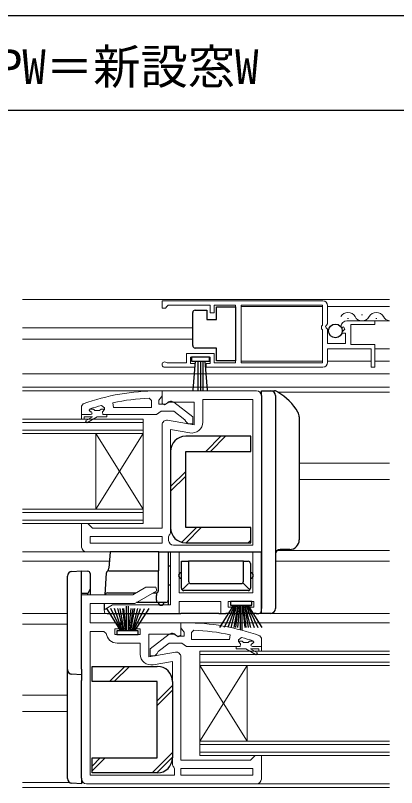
# Model space of a CAD drawing. Units: millimetres, scale not verified. Extents: x -525 to 525, y -783 to 779.
# Drawn here: x -11 to 69.6, y -469.9 to -306.8 of the extents above; entities that cross this region are included whole.
import ezdxf
from ezdxf.enums import TextEntityAlignment as Align

# ---------------------------------------------------------------- set-up
doc = ezdxf.new("R2010")
doc.units = ezdxf.units.MM
doc.header["$LTSCALE"] = 4
doc.layers.add('0-2_YKK_11', color=7, linetype='Continuous', lineweight=18)
doc.layers.add('0-4_YKK_12', color=2, linetype='Continuous', lineweight=18)
doc.layers.add('0-5_YKK_13', color=4, linetype='Continuous')
doc.layers.add('0-7_YKK_D', color=6, linetype='Continuous')
doc.styles.add('ＭＳ ゴシック', font='')
doc.styles.get('ＭＳ ゴシック').set_extended_font_data('MS Gothic')

msp = doc.modelspace()

# ---------------------------------------------------------------- linework, layer by layer
at = {"layer": '0-2_YKK_11'}
for p, q in [((20.031, -367.104), (54.031, -367.104)), ((22.431, -418.7), (39.231, -418.7)), ((40.031, -469.1), (4.031, -469.1))]:
    msp.add_line(p, q, dxfattribs=at)
for points in [[(20.935, -380.134), (21.129, -380.204), (25.231, -380.204), (25.231, -378.204), (31.031, -378.204), (31.031, -380.204), (35.528, -380.204), (35.528, -368.004), (31.031, -368.004), (31.031, -369.604), (30.231, -369.604), (30.231, -368.004), (21.331, -368.004), (21.031, -368.304), (20.731, -368.604), (20.031, -368.604), (20.031, -367.104)], [(55.031, -368.104), (55.031, -371.936), (54.578, -372.476), (54.731, -372.804), (55.031, -373.104), (55.031, -376.104), (58.831, -376.104), (58.831, -373.904), (58.214, -373.904), (58.107, -373.646), (58.672, -373.08), (58.402, -372.612), (58.083, -372.698), (57.832, -372.486)], [(59.126, -371.304), (65.031, -371.304), (65.031, -372.104), (59.931, -372.104), (59.931, -376.304), (65.031, -376.304), (65.031, -381.104), (64.231, -381.104), (64.231, -377.204), (55.031, -377.204), (55.031, -380.104)], [(54.031, -381.104), (29.331, -381.104), (29.331, -380.304), (30.231, -380.304), (30.231, -379.004), (26.031, -379.004), (26.031, -380.304), (26.931, -380.304), (26.931, -381.104), (20.581, -381.104)], [(21.132, -388.7), (20.732, -388.9), (19.331, -388.9), (19.331, -388.1), (19.681, -387.623), (20.031, -387.146), (20.031, -386.1), (19.031, -386.1)], [(21.205, -392.315), (26.831, -393.307), (26.831, -388.5), (21.475, -388.5), (20.546, -389.08), (20.031, -388.795), (20.031, -386.1), (24.531, -386.1), (40.031, -386.1)], [(41.031, -387.1), (41.031, -433.1), (38.231, -433.1), (38.231, -431.8), (39.431, -431.8), (39.431, -430.6), (34.031, -430.6), (34.031, -431.8), (35.231, -431.8), (35.231, -433.1), (32.431, -433.1), (32.431, -430.6), (23.631, -430.6), (23.631, -433.1), (7.964, -433.1), (7.764, -432.35), (9.583, -431.3), (21.831, -431.3), (21.831, -420.1), (4.031, -420.1)], [(17.308, -387.646), (17.831, -388.145), (17.831, -389.6)], [(39.231, -418.7), (39.231, -387.9), (28.631, -387.9), (28.631, -392.711)], [(3.361, -388.851), (3.031, -389.322), (3.031, -391.1), (4.931, -391.1)], [(7.199, -389.188), (7.831, -389.67), (7.831, -390.025), (7.456, -390.51), (7.531, -391.1), (8.331, -391.1)], [(8.331, -391.1), (18.877, -391.1), (19.354, -390.75), (19.831, -390.4), (22.531, -390.4), (24.834, -392.194), (25.031, -392.596), (25.531, -393.1), (26.531, -393.1), (26.531, -391.624), (22.549, -388.513)], [(17.831, -389.6), (9.76, -389.6), (9.657, -388.611)], [(4.931, -390.5), (4.631, -390.2), (4.631, -390.192), (4.701, -390), (5.537, -390), (5.835, -390.263), (6.827, -390.263), (7.125, -390), (7.831, -390), (7.831, -390.025), (7.456, -390.51), (7.531, -391.1), (8.331, -391.1), (8.331, -391.6), (6.331, -391.6), (4.106, -392.885), (3.856, -392.452), (5.331, -391.6), (3.531, -391.6), (3.531, -392.1), (3.031, -392.1), (3.031, -391.1), (4.931, -391.1)], [(4.931, -390.5), (4.631, -390.2), (4.631, -390.192), (4.701, -390), (4.836, -389.908)], [(3.031, -419.1), (3.031, -414.1), (4.331, -414.1), (4.831, -414.6), (5.331, -415.1), (20.031, -415.1), (20.031, -393.3)], [(25.932, -394.976), (21.831, -394.253), (21.831, -415.9)], [(21.564, -416.58), (21.431, -416.92), (21.431, -417.7)], [(3.031, -468.1), (3.031, -429.2), (13.826, -429.2), (16.597, -427.6), (18.715, -427.6), (18.913, -428.341), (14.308, -431), (4.831, -431), (4.831, -435.1), (11.231, -435.1), (11.231, -436.4), (10.031, -436.4), (10.031, -437.6), (15.431, -437.6), (15.431, -436.4), (14.231, -436.4), (14.231, -435.1), (24.031, -435.1), (24.031, -437.723), (23.455, -438.042), (22.588, -437.5), (17.231, -437.5), (17.231, -442.307), (22.857, -441.315)], [(22.93, -437.7), (23.33, -437.9), (24.731, -437.9), (24.731, -437.1), (24.381, -436.623), (24.031, -436.146), (24.031, -435.1), (25.031, -435.1)], [(4.831, -436.9), (4.831, -467.3), (22.631, -467.3), (22.631, -465.92), (22.498, -465.58)], [(8.244, -437.346), (7.747, -436.9), (4.831, -436.9)], [(26.754, -436.646), (26.231, -437.145), (26.231, -438.6)], [(35.731, -440.1), (25.185, -440.1), (24.708, -439.75), (24.231, -439.4), (21.531, -439.4), (19.228, -441.194), (19.031, -441.596), (18.531, -442.1), (17.531, -442.1), (17.531, -440.624), (21.513, -437.513)], [(26.231, -438.6), (34.302, -438.6), (34.405, -437.611)], [(36.863, -438.188), (36.231, -438.67), (36.231, -439.025), (36.606, -439.51), (36.531, -440.1), (35.731, -440.1)], [(40.701, -437.851), (41.031, -438.322), (41.031, -440.1), (39.131, -440.1)], [(15.431, -441.711), (15.431, -439.4), (10.531, -439.4)], [(39.131, -439.5), (39.431, -439.2), (39.431, -439.192), (39.361, -439), (38.525, -439), (38.227, -439.263), (37.235, -439.263), (36.937, -439), (36.231, -439), (36.231, -439.025), (36.606, -439.51), (36.531, -440.1), (35.731, -440.1), (35.731, -440.6), (37.731, -440.6), (39.956, -441.885), (40.206, -441.452), (38.731, -440.6), (40.531, -440.6), (40.531, -441.1), (41.031, -441.1), (41.031, -440.1), (39.131, -440.1)], [(39.131, -439.5), (39.431, -439.2), (39.431, -439.192), (39.361, -439), (39.226, -438.908)], [(22.231, -464.9), (22.231, -443.253), (18.13, -443.976)], [(24.031, -442.3), (24.031, -464.1), (38.731, -464.1), (39.231, -463.6), (39.731, -463.1), (41.031, -463.1), (41.031, -468.1)]]:
    msp.add_lwpolyline(points, dxfattribs=at)
for points in [[(36.728, -380.204), (53.931, -380.204), (53.931, -373.204), (53.731, -373.004), (53.731, -372.404), (53.931, -372.204), (53.931, -368.004), (36.728, -368.004)], [(20.031, -418.3), (4.831, -418.3), (4.831, -416.9), (20.031, -416.9)], [(39.231, -420.1), (23.631, -420.1), (23.631, -428.8), (39.231, -428.8)], [(39.231, -465.9), (24.031, -465.9), (24.031, -467.3), (39.231, -467.3)]]:
    msp.add_lwpolyline(points, close=True, dxfattribs=at)
for centre, radius, start, end in [((54.031, -368.104), 1, 0.00001, 89.99999), ((59.126, -372.604), 1.3, 89.99998, 174.7841), ((20.581, -380.554), 0.55, 49.88058, 269.99997), ((54.031, -380.104), 1, 270.00001, 359.99999), ((19.031, -432.1), 46, 90, 109.91705), ((40.031, -387.1), 1, 0.00001, 89.99999), ((19.394, -435.013), 47.413, 92.52155, 101.85079), ((18.981, -432.1), 44.5, 105.35294, 108.53383), ((21.932, -389.3), 1, 51.91327, 143.1301), ((4.931, -390.8), 0.3, 269.99999, 90.00001), ((4.931, -390.8), 0.3, 269.99999, 90.00001), ((21.031, -393.3), 1, 80.00002, 180), ((26.331, -392.711), 2.3, 260.00001, 359.99999), ((20.831, -415.9), 1, 317.16655, 359.99996), ((4.031, -419.1), 1, 180.00001, 269.99999), ((22.431, -417.7), 1, 180.00001, 269.99999), ((25.031, -481.1), 46, 70.08295, 90), ((24.668, -484.013), 47.413, 78.14921, 87.47845), ((10.531, -437.1), 2.3, 186.15065, 269.99999), ((22.13, -438.3), 1, 36.8699, 128.08673), ((25.081, -481.1), 44.5, 71.46617, 74.64706), ((39.131, -439.8), 0.3, 89.99999, 270.00001), ((39.131, -439.8), 0.3, 89.99999, 270.00001), ((17.731, -441.711), 2.3, 180.00002, 280.00001), ((23.031, -442.3), 1, 0.00002, 100.00001), ((23.231, -464.9), 1, 180.00004, 222.83345), ((4.031, -468.1), 1, 180.00001, 269.99999), ((40.031, -468.1), 1, 270.00001, 359.99999)]:
    msp.add_arc(centre, radius, start, end, dxfattribs=at)
at = {"layer": '0-4_YKK_12'}
for p, q in [((-9.469, -366.8), (68.119, -366.8)), ((36.728, -368.304), (53.931, -368.304)), ((68.119, -368.305), (55.031, -368.305)), ((62.232, -370.044), (62.432, -370.044)), ((59.232, -370.804), (59.432, -370.804)), ((68.119, -371.305), (64.659, -371.305)), ((65.232, -370.804), (65.432, -370.804)), ((-9.469, -372.8), (26.528, -372.8)), ((26.528, -375.2), (-9.469, -375.2)), ((68.119, -377.205), (65.031, -377.205)), ((36.728, -379.804), (53.931, -379.804)), ((55.031, -379.804), (64.231, -379.804)), ((68.119, -379.805), (65.031, -379.805)), ((-9.469, -382.5), (68.119, -382.5)), ((-9.469, -385.3), (68.119, -385.3)), ((20.531, -386.1), (-9.469, -386.1)), ((41.031, -386.4), (40.745, -386.4)), ((68.119, -386.4), (44.571, -386.4)), ((-9.469, -392.1), (16.031, -392.1)), ((16.031, -392.8), (-9.469, -392.8)), ((-9.469, -394.4), (16.031, -394.4)), ((6.031, -395.1), (6.031, -411.1)), ((16.031, -395.1), (6.031, -411.1)), ((16.031, -411.1), (6.031, -395.1)), ((16.031, -395.1), (16.031, -411.1)), ((68.119, -401.4), (49.031, -401.4)), ((68.119, -404.8), (49.031, -404.8)), ((-9.469, -411.1), (16.031, -411.1)), ((16.031, -411.8), (-9.469, -411.8)), ((-9.469, -413.4), (16.031, -413.4)), ((-9.469, -420.1), (4.031, -420.1)), ((44.431, -419.8), (68.119, -419.8)), ((8.9, -422.1), (-9.469, -422.1)), ((68.119, -422.1), (44.031, -422.1)), ((-9.469, -433.1), (0.031, -433.1)), ((4.831, -433.1), (8.331, -433.1)), ((23.131, -433.1), (32.931, -433.1)), ((34.731, -433.1), (38.731, -433.1)), ((40.531, -433.1), (68.119, -433.1)), ((0.031, -435.4), (-9.469, -435.4)), ((23.531, -435.1), (68.119, -435.1)), ((28.031, -441.1), (68.119, -441.1)), ((28.031, -444.1), (28.031, -441.1)), ((68.119, -441.8), (28.031, -441.8)), ((28.031, -443.4), (68.119, -443.4)), ((28.031, -444.1), (28.031, -460.1)), ((28.031, -444.1), (38.031, -460.1)), ((28.031, -460.1), (38.031, -444.1)), ((68.119, -444.1), (28.031, -444.1)), ((38.031, -444.1), (38.031, -460.1)), ((-9.469, -450.4), (0.031, -450.4)), ((-9.469, -453.8), (0.031, -453.8)), ((28.031, -460.1), (68.119, -460.1)), ((28.031, -463.1), (28.031, -460.1)), ((68.119, -460.8), (28.031, -460.8)), ((28.031, -462.4), (68.119, -462.4)), ((68.119, -463.1), (28.031, -463.1)), ((-9.469, -468.8), (0.317, -468.8)), ((3.031, -468.8), (3.317, -468.8)), ((40.031, -469.1), (68.119, -469.1)), ((-9.469, -469.9), (68.119, -469.9))]:
    msp.add_line(p, q, dxfattribs=at)
for points in [[(16.031, -392.1), (16.031, -395.1), (-9.469, -395.1)], [(16.031, -411.1), (16.031, -414.1), (-9.469, -414.1)]]:
    msp.add_lwpolyline(points, dxfattribs=at)
for centre, start, end in [((59.332, -371.263), 29.20254, 150.79746), ((65.332, -371.263), 29.20254, 150.79746), ((62.332, -369.586), 209.20254, 330.79746), ((68.332, -369.586), 209.20254, 262.88365)]:
    msp.add_arc(centre, 1.718, start, end, dxfattribs=at)
at = {"layer": '0-5_YKK_13'}
for p, q in [((27.028, -369.054), (29.528, -369.054)), ((29.528, -369.054), (29.528, -371.054)), ((29.528, -371.054), (31.528, -371.054)), ((26.528, -376.554), (26.528, -376.054)), ((31.528, -377.054), (27.028, -377.054)), ((26.595, -385.981), (27.131, -379.854)), ((27.631, -379.854), (27.631, -386.004)), ((28.131, -379.854), (28.131, -386.004)), ((28.631, -379.854), (28.631, -386.004)), ((29.667, -385.981), (29.131, -379.854)), ((41.031, -386.1), (43.031, -386.1)), ((41.031, -387.1), (41.031, -386.1)), ((43.031, -386.1), (43.824, -386.1)), ((41.031, -387.1), (41.031, -432.1)), ((44.031, -387.1), (44.031, -432.1)), ((49.031, -391.606), (49.031, -417.6)), ((29.256, -398.9), (32.456, -395.7)), ((30.256, -398.9), (33.456, -395.7)), ((21.831, -398.9), (21.831, -415)), ((21.831, -406.324), (25.031, -403.124)), ((21.831, -407.324), (25.031, -404.124)), ((24.206, -418.092), (27.298, -415)), ((25.098, -418.2), (28.298, -415)), ((25.031, -418.2), (38.831, -418.2)), ((38.24, -418.2), (38.831, -417.609)), ((9.035, -420.1), (8.8, -423.575)), ((19.259, -428.304), (19.331, -420.1)), ((19.331, -420.1), (19.831, -420.1)), ((19.831, -420.1), (20.831, -420.1)), ((20.831, -420.1), (21.331, -420.1)), ((21.331, -420.1), (21.331, -430.3)), ((21.331, -420.1), (41.031, -420.1)), ((41.031, -432.6), (41.031, -420.1)), ((47.031, -419.6), (45.031, -419.6)), ((25.631, -422.1), (25.631, -426.3)), ((37.231, -422.1), (25.631, -422.1)), ((37.231, -426.3), (37.231, -422.1)), ((37.231, -422.1), (38.231, -422.1)), ((8.8, -423.575), (8.8, -423.575)), ((21.831, -423.1), (21.331, -423.1)), ((38.731, -422.6), (38.731, -427.8)), ((0.031, -425.723), (0.031, -425.224)), ((0.97, -424.226), (3.031, -424.1)), ((3.031, -425.597), (3.031, -424.1)), ((3.031, -424.1), (4.362, -424.181)), ((3.031, -428.9), (3.031, -425.597)), ((7.978, -429.2), (8.261, -424.569)), ((8.76, -424.1), (18.912, -424.1)), ((18.912, -424.1), (19.296, -424.1)), ((0.031, -444.776), (0.031, -425.723)), ((21.331, -427.1), (21.831, -427.1)), ((24.277, -428.154), (25.631, -426.8)), ((26.131, -426.8), (36.731, -426.8)), ((38.585, -428.154), (37.085, -426.654)), ((3.031, -434.8), (3.031, -428.9)), ((3.803, -428.9), (3.031, -428.9)), ((4.331, -429.2), (4.331, -428.9)), ((4.831, -427.9), (4.831, -429.2)), ((8.473, -428.8), (14.519, -428.8)), ((18.119, -428.8), (18.759, -428.8)), ((38.231, -428.3), (24.631, -428.3)), ((18.831, -430.3), (18.831, -429.3)), ((21.331, -430.3), (21.331, -431.3)), ((8.259, -432.1), (11.231, -436.8)), ((11.431, -436.8), (9.173, -432.1)), ((11.631, -436.8), (9.967, -432.1)), ((10.642, -432.1), (11.831, -436.8)), ((12.031, -436.8), (11.199, -432.1)), ((11.637, -432.1), (12.231, -436.8)), ((12.431, -436.8), (11.956, -432.1)), ((12.531, -436.8), (12.531, -431.6)), ((12.931, -436.8), (12.931, -431.6)), ((13.031, -436.8), (13.507, -432.1)), ((13.825, -432.1), (13.231, -436.8)), ((13.431, -436.8), (14.263, -432.1)), ((14.82, -432.1), (13.631, -436.8)), ((13.831, -436.8), (15.495, -432.1)), ((14.031, -436.8), (16.289, -432.1)), ((17.203, -432.1), (14.231, -436.8)), ((18.919, -430.8), (14.655, -430.8)), ((20.831, -430.8), (18.919, -430.8)), ((32.259, -436.1), (35.231, -431.4)), ((35.431, -431.4), (33.173, -436.1)), ((35.631, -431.4), (33.967, -436.1)), ((38.981, -430.6), (34.531, -430.6)), ((38.931, -430.6), (34.531, -430.6)), ((35.231, -431.8), (34.531, -431.8)), ((34.642, -436.1), (35.831, -431.4)), ((36.031, -431.4), (35.199, -436.1)), ((35.231, -432.6), (35.231, -431.8)), ((35.637, -436.1), (36.231, -431.4)), ((36.431, -431.4), (35.956, -436.1)), ((36.531, -431.4), (36.531, -436.6)), ((36.931, -431.4), (36.931, -436.6)), ((37.031, -431.4), (37.507, -436.1)), ((37.825, -436.1), (37.231, -431.4)), ((37.431, -431.4), (38.263, -436.1)), ((38.82, -436.1), (37.631, -431.4)), ((37.831, -431.4), (39.495, -436.1)), ((38.031, -431.4), (40.289, -436.1)), ((41.203, -436.1), (38.231, -431.4)), ((38.231, -431.8), (38.231, -432.6)), ((38.931, -431.8), (38.231, -431.8)), ((8.393, -433.1), (18.331, -433.1)), ((18.331, -433.1), (21.331, -433.1)), ((21.331, -433.1), (23.008, -433.1)), ((23.008, -433.1), (24.006, -433.1)), ((32.056, -433.1), (24.006, -433.1)), ((32.056, -433.1), (33.054, -433.1)), ((33.054, -433.1), (33.531, -433.1)), ((34.731, -433.1), (33.531, -433.1)), ((34.731, -433.1), (38.731, -433.1)), ((39.931, -433.1), (38.731, -433.1)), ((39.931, -433.1), (40.531, -433.1)), ((3.031, -444.902), (3.031, -434.8)), ((10.481, -437.6), (14.981, -437.6)), ((0.031, -444.976), (0.031, -444.776)), ((0.031, -447.172), (0.031, -444.976)), ((3.031, -444.902), (3.031, -446.1)), ((8.94, -447.5), (12.14, -444.3)), ((9.94, -447.5), (13.14, -444.3)), ((3.031, -446.1), (0.97, -445.974)), ((3.031, -446.1), (3.031, -447.298)), ((0.031, -467.776), (0.031, -447.172)), ((3.031, -467.902), (3.031, -447.298)), ((19.031, -451.551), (22.231, -448.351)), ((22.231, -447.5), (22.231, -463.6)), ((19.031, -452.551), (22.231, -449.351)), ((17.924, -466.8), (22.231, -462.493)), ((5.231, -465.351), (6.982, -463.6)), ((5.231, -466.351), (7.982, -463.6)), ((18.924, -466.8), (22.231, -463.493)), ((0.031, -467.976), (0.031, -467.776)), ((3.031, -467.902), (3.031, -469.1)), ((19.031, -466.8), (5.231, -466.8)), ((3.031, -469.1), (0.97, -468.974))]:
    msp.add_line(p, q, dxfattribs=at)
for points in [[(31.528, -371.054), (31.528, -368.354), (35.528, -368.354), (35.528, -379.754)], [(26.528, -376.054), (26.528, -370.054), (26.528, -369.554)], [(35.528, -379.754), (31.528, -379.754), (31.528, -377.054)], [(38.831, -418.2), (38.831, -415), (25.031, -415), (25.031, -398.9), (38.831, -398.9), (38.831, -395.7), (25.031, -395.7)], [(19.331, -420.1), (9.536, -420.1), (9.035, -420.1)], [(24.131, -427.8), (24.131, -422.1), (25.631, -422.1)], [(4.831, -424.68), (4.831, -425.679), (4.831, -427.9)], [(4.831, -427.9), (4.831, -427.9), (4.331, -428.9), (3.803, -428.9)], [(7.879, -432.386), (7.831, -431.6), (7.868, -431)], [(34.481, -430.6), (34.481, -431.4), (38.981, -431.4), (38.981, -430.6)], [(43.031, -433.1), (41.031, -433.1), (41.031, -432.1)], [(14.981, -437.6), (14.981, -436.8), (10.481, -436.8), (10.481, -437.6)], [(5.231, -466.8), (5.231, -463.6), (19.031, -463.6), (19.031, -447.5), (5.231, -447.5), (5.231, -444.3), (19.031, -444.3)]]:
    msp.add_lwpolyline(points, dxfattribs=at)
msp.add_lwpolyline([(26.231, -379.854), (30.031, -379.854), (30.031, -379.004), (26.231, -379.004)], close=True, dxfattribs=at)
msp.add_circle((56.681, -373.454), 1.45, dxfattribs=at)
for centre, radius, start, end in [((27.028, -369.554), 0.5, 90, 179.99999), ((27.028, -376.554), 0.5, 180.00005, 270), ((43.031, -387.1), 1, 0, 90), ((43.824, -387.1), 1, 52.82412, 89.99846), ((45.031, -385.506), 1, 232.85877, 240.11202), ((38.793, -396.338), 11.5, 29.87126, 60.06405), ((47.031, -391.606), 2, 0, 29.87126), ((25.031, -398.9), 3.2, 90, 180), ((25.031, -415), 3.2, 180, 270), ((47.031, -417.6), 2, 270, 0), ((45.031, -420.6), 1, 90, 180), ((38.231, -422.6), 0.5, 0, 90), ((7.767, -423.507), 1.033, 322.56394, 356.24819), ((1.031, -425.224), 1, 93.5, 180), ((4.331, -424.68), 0.5, 0, 86.5), ((8.76, -424.6), 0.5, 90, 176.5), ((24.131, -425.1), 0.6, 90, 270), ((38.731, -425.1), 0.6, 270, 90), ((26.131, -426.3), 0.5, 180, 270), ((36.731, -426.3), 0.5, 270, 0), ((8.473, -429.3), 0.5, 90, 168.46304), ((18.759, -428.3), 0.5, 270, 359.5), ((24.631, -427.8), 0.5, 180, 270), ((38.231, -427.8), 0.5, 270, 0), ((20.831, -430.3), 0.5, 270, 0), ((19.831, -430.8), 0.6, 180, 0), ((43.031, -432.1), 1, 270, 0), ((34.731, -432.6), 0.5, 270, 0), ((38.731, -432.6), 0.5, 180, 270), ((40.531, -432.6), 0.5, 270, 0), ((1.031, -444.976), 1, 180, 266.5), ((19.031, -447.5), 3.2, 0, 90), ((19.031, -463.6), 3.2, 270, 360), ((1.031, -467.976), 1, 180, 266.5)]:
    msp.add_arc(centre, radius, start, end, dxfattribs=at)
for centre, start_param, end_param in [((18.919, -429.3), 3.1415927, 4.712389), ((18.919, -430.3), 4.712389, 6.2831853)]:
    msp.add_ellipse(centre, major_axis=(0, -0.5), ratio=0.176175, start_param=start_param, end_param=end_param, dxfattribs=at)
at = {"layer": '0-7_YKK_D'}
for p, q in [((-125.469, -306.8), (169.531, -306.8)), ((-127.969, -326.8), (172.031, -326.8))]:
    msp.add_line(p, q, dxfattribs=at)

# ---------------------------------------------------------------- texts
at = {"layer": '0-7_YKK_D', "style": 'ＭＳ ゴシック'}
msp.add_text('新設窓PW＝新設窓W', height=7.331, dxfattribs=at).set_placement((-44.503, -323.493), align=Align.BOTTOM_LEFT)

doc.saveas('drawing.dxf')
